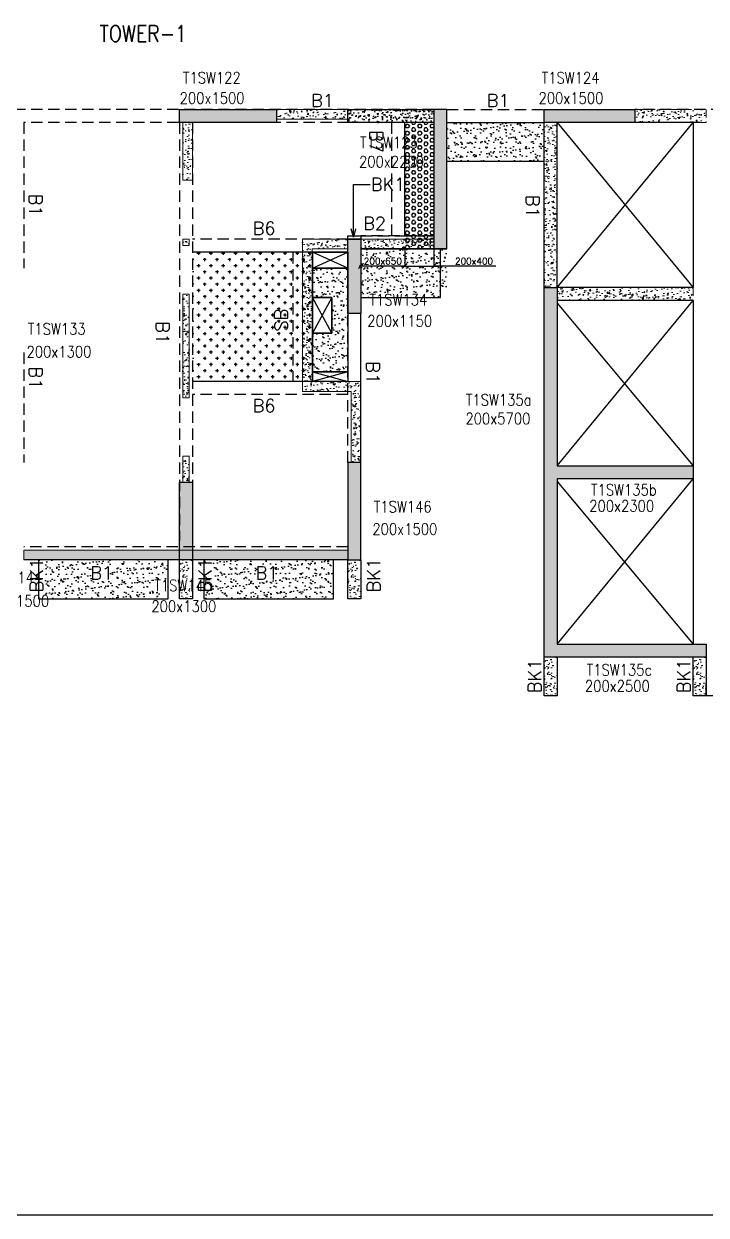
# Model space of a CAD drawing. Header units: millimetres. Extents: x 1078357 to 2594950, y -4969473 to -4636555.
# Drawn here: x 1870656 to 1881181, y -4673748 to -4655367 of the extents above; entities that cross this region are included whole.
import ezdxf

# ---------------------------------------------------------------- set-up
doc = ezdxf.new("R2010")
doc.units = ezdxf.units.MM
doc.header["$PDMODE"] = 35
for name, pattern in [('CONTINOUS', [0]), ('HIDDEN', [0.375, 0.25, -0.125]), ('New Retail block$0$CONTINOUS', [0])]:
    doc.linetypes.add(name, pattern=pattern)
doc.layers.get('0').update_dxf_attribs({"lineweight": 0})
doc.layers.get('Defpoints').update_dxf_attribs({"lineweight": 0})
for name, color, linetype, lineweight in [('A-_ANOTDIMA_D-', 6, 'Continuous', 13), ('Boundary', 40, 'Continuous', 30), ('COL. NO.', 30, 'Continuous', 25), ('COL. SIZE', 7, 'Continuous', 25), ('DIM', 9, 'Continuous', 25), ('HATCH', 8, 'Continuous', 30), ('RCC UPSTAND', 43, 'Continuous', 30), ('S-NON STR RCC WALL', 8, 'Continuous', 0)]:
    doc.layers.add(name, color=color, linetype=linetype, lineweight=lineweight)
for name, color, linetype in [('B-200x325', 201, 'HIDDEN'), ('B-200x375', 41, 'HIDDEN'), ('B-200x400', 44, 'HIDDEN'), ('B-200x650', 241, 'HIDDEN'), ('B-300xSLAB THK.', 151, 'Continuous'), ('BK1-200x650', 241, 'HIDDEN'), ('DC BEAM NO.', 7, 'Continuous'), ('DROP SLAB', 8, 'Continuous'), ('NON STR. RCC WALL', 6, 'Continuous'), ('S-COLUMN_SHEAR WALL', 1, 'Continuous'), ('S-CUT OUT', 3, 'Continuous'), ('S-PROJECTION', 54, 'New Retail block$0$CONTINOUS'), ('SLAB FOLD', 8, 'Continuous'), ('TEXT', 7, 'Continuous')]:
    doc.layers.add(name, color=color, linetype=linetype)
doc.styles.add('Roman', font='romans')
doc.styles.add('ROMANS', font='romans.shx', dxfattribs={"width": 0.85})
doc.dimstyles.new('HARESH', dxfattribs={"dimtxt": 150, "dimasz": 75, "dimexe": 0, "dimexo": 0, "dimgap": 25, "dimtad": 1, "dimdec": 0, "dimdsep": 46, "dimtxsty": 'Roman', "dimblk": 'OBLIQUE', "dimcen": 225, "dimdle": 25, "dimclrd": 2, "dimclre": 2, "dimclrt": 7, "dimadec": 8, "dimazin": 1, "dimtfac": 1, "dimtdec": 0, "dimtmove": 0, "dimatfit": 0, "dimfxl": 1, "dimlwd": -1, "dimlwe": -1, "dimarcsym": 0})
pattern_1 = [(50, (-4526714.12, 23254837.94), (182.184669, -15.9390855), [19.05, -209.55]), (355, (-4526714.12, 23254837.94), (-35.2434214, 191.0568452), [15.24, -167.6405842]), (100.4514447, (-4526698.94, 23254836.6), (146.9412471, 175.1177519), [16.1900088, -178.0902446]), (46.1842, (-4526714.12, 23254888.74), (271.0790409, -42.042328), [28.575, -314.325]), (96.6355576, (-4526691.53, 23254885.23), (237.404134, 247.4261246), [24.2850231, -267.1356082]), (351.1841512, (-4526714.12, 23254888.74), (237.404134, 247.4261246), [22.859967, -251.459732]), (21, (-4526688.72, 23254876.04), (151.6143913, -102.2651982), [19.05, -209.55]), (326, (-4526688.72, 23254876.04), (61.8020283, 184.1879661), [15.24, -167.64]), (71.451445, (-4526676.08, 23254867.51), (213.4164193, 81.9227689), [16.1900088, -178.0899376]), (37.5, (-4526714.12, 23254837.935), (3.08860325, 84.55503887), [0, -165.608, 0, -170.18, 0, -168.275]), (7.5, (-4526714.12, 23254837.935), (66.8196625, 100.18057482), [0, -97.028, 0, -161.798, 0, -64.135]), (327.5, (-4526770.76, 23254837.935), (135.59059517, -5.728744), [0, -63.5, 0, -198.12, 0, -262.89]), (317.5, (-4526796.16, 23254837.94), (148.1291814, 25.42649103), [0, -82.55, 0, -131.572, 0, -186.69])]

# ---------------------------------------------------------------- blocks, each defined once
blk = doc.blocks.new('_Oblique')
at = {"color": 0, "linetype": 'ByBlock', "lineweight": -2}
blk.add_line((-0.5, -0.5), (0.5, 0.5), dxfattribs=at)
blk = doc.blocks.new('*D1454')
at = {"layer": 'Defpoints', "color": 0, "ltscale": 700, "transparency": 16777216}
for p in [(1876531, -4658838, 0), (1876981, -4658838, 0), (1876981, -4659104)]:
    blk.add_point(p, dxfattribs=at)
at = {"layer": 'DIM', "color": 2, "ltscale": 700, "transparency": 16777216}
for p, q in [((1876531, -4658838), (1876531, -4659104)), ((1876981, -4658838), (1876981, -4659104)), ((1876531, -4659104), (1876456, -4659104)), ((1876531, -4659104), (1876981, -4659104)), ((1876531, -4659104), (1876981, -4659104)), ((1876981, -4659104), (1877056, -4659104)), ((1877938, -4659104), (1876981, -4659104))]:
    blk.add_line(p, q, dxfattribs=at)
at = {"layer": 'DIM', "color": 2, "ltscale": 700, "transparency": 16777216, "xscale": 75, "yscale": 75, "zscale": 75}
blk.add_blockref('_Oblique', (1876531, -4659104), dxfattribs=at)
at = {"layer": 'DIM', "color": 2, "ltscale": 700, "transparency": 16777216, "xscale": 75, "yscale": 75, "zscale": 75, "rotation": 180}
blk.add_blockref('_Oblique', (1876981, -4659104), dxfattribs=at)
at = {"layer": 'DIM', "color": 7, "ltscale": 700, "transparency": 16777216, "insert": (1877601, -4659029), "char_height": 150, "attachment_point": 5, "style": 'Roman'}
blk.add_mtext('{\\H0.666667x;200x400}', dxfattribs=at)
blk = doc.blocks.new('*D1455')
at = {"layer": 'Defpoints', "color": 0, "ltscale": 700, "transparency": 16777216}
for p in [(1875856, -4658838, 0), (1876531, -4658838), (1875856, -4659104)]:
    blk.add_point(p, dxfattribs=at)
at = {"layer": 'DIM', "color": 2, "ltscale": 700, "transparency": 16777216}
for p, q in [((1875856, -4658838), (1875856, -4659104)), ((1876531, -4658838), (1876531, -4659104)), ((1876556, -4659104), (1875831, -4659104))]:
    blk.add_line(p, q, dxfattribs=at)
at = {"layer": 'DIM', "color": 2, "ltscale": 700, "transparency": 16777216, "xscale": 75, "yscale": 75, "zscale": 75, "rotation": 180}
blk.add_blockref('_Oblique', (1875856, -4659104), dxfattribs=at)
at = {"layer": 'DIM', "color": 2, "ltscale": 700, "transparency": 16777216, "xscale": 75, "yscale": 75, "zscale": 75}
blk.add_blockref('_Oblique', (1876531, -4659104), dxfattribs=at)
at = {"layer": 'DIM', "color": 7, "ltscale": 700, "transparency": 16777216, "insert": (1876194, -4659029), "char_height": 150, "attachment_point": 5, "style": 'Roman'}
blk.add_mtext('{\\H0.666667x;200x650}', dxfattribs=at)
blk = doc.blocks.new('G$CD63B60BD')
at = {"layer": 'COL. NO.', "linetype": 'Continuous', "style": 'ROMANS', "width": 0.85}
for s, p in [('T1SW122', (60403, 7351, -320)), ('T1SW124', (65938, 7351, -320)), ('T1SW123', (63135, 6352, -320)), ('T1SW134', (63281, 3927, -320)), ('T1SW133', (58011, 3475, -320)), ('T1SW135a', (64768, 2381, -641)), ('T1SW135b', (66699, 993, -320)), ('T1SW146', (63348, 733, -320)), ('T1SW144', (57341, -360, -320)), ('T1SW145', (59962, -482, -320)), ('T1SW135c', (66632, -1785, -320))]:
    blk.add_text(s, height=175, dxfattribs=at).set_placement(p)
at = {"layer": 'COL. SIZE', "linetype": 'Continuous', "style": 'ROMANS', "width": 0.85}
for s, p in [('200x1500', (60354, 7037, -320)), ('200x1500', (65889, 7037, -320)), ('200x2200', (63121, 6056, -320)), ('200x1150', (63248, 3599, -320)), ('200x1300', (57992, 3123, -320)), ('200x5700', (64762, 2093, -641)), ('200x2300', (66672, 745, -320)), ('200x1500', (63327, 388, -320)), ('200x1500', (57340, -720, -320)), ('200x1300', (59918, -804, -320)), ('200x2500', (66605, -2033, -320))]:
    blk.add_text(s, height=175, dxfattribs=at).set_placement(p)

msp = doc.modelspace()

# ---------------------------------------------------------------- hatches: boundary and pattern name
at = {"layer": 'DROP SLAB'}
h = msp.add_hatch(dxfattribs=at)
h.set_pattern_fill('CROSS', color=8, scale=15, angle=0.03079)
h.set_pattern_definition([(180.03079016, (-3646185.03, 18758007), (-95.19879988, -95.3011726), [47.625, -142.875]), (270.03079016, (-3646208.86, 18758030.8), (95.3011726, -95.19879988), [47.625, -142.875])])
h.paths.add_polyline_path([(1875106.5, -4658887.9), (1873256.1, -4658887.7), (1873256.1, -4660887.5), (1875106.5, -4660887.7)])
at = {"layer": 'HATCH'}
h = msp.add_hatch(dxfattribs=at)
h.set_pattern_fill('AR-SAND', color=8, scale=3, angle=179.97015)
h.set_pattern_definition([(37.4701541, (-2165001.9, 14025801.58), (-4.72361136, 146.8264517), [0, -115.824, 0, -129.54, 0, -123.825]), (7.4701541, (-2165001.9, 14025801.58), (134.9689868, 214.9772528), [0, -62.484, 0, -104.394, 0, -40.005]), (327.4701541, (-2165095.62, 14025801.63), (237.2979035, 0.3075449), [0, -38.1, 0, -137.16, 0, -179.07]), (317.4701541, (-2165095.62, 14025801.63), (229.1017424, 66.759465), [0, -19.05, 0, -89.916, 0, -102.87])])
h.paths.add_polyline_path([(1878681.3, -4656887.7), (1877181.4, -4656887.7), (1877181.4, -4657487.9), (1878681.3, -4657487.9)])
h = msp.add_hatch(dxfattribs=at)
h.set_pattern_fill('AR-SAND', color=8, scale=3, angle=179.97015)
h.set_pattern_definition([(37.4701541, (-2177351.91, 14023851.66), (-4.72361136, 146.8264517), [0, -115.824, 0, -129.54, 0, -123.825]), (7.4701541, (-2177351.9, 14023851.66), (134.9689868, 214.9772528), [0, -62.484, 0, -104.394, 0, -40.005]), (327.4701541, (-2177445.63, 14023851.71), (237.2979035, 0.3075449), [0, -38.1, 0, -137.16, 0, -179.07]), (317.4701541, (-2177445.63, 14023851.71), (229.1017424, 66.759465), [0, -19.05, 0, -89.916, 0, -102.87])])
h.paths.add_polyline_path([(1877181.3, -4658837.7), (1875856.4, -4658837.7), (1875856.4, -4659437.8), (1877181.3, -4659437.8)])
h = msp.add_hatch(dxfattribs=at)
h.set_pattern_fill('AR-SAND', color=8, scale=3, angle=179.97015)
h.set_pattern_definition([(37.4701541, (-2177351.82, 14023851.64), (-4.72361136, 146.8264517), [0, -115.824, 0, -129.54, 0, -123.825]), (7.4701541, (-2177351.82, 14023851.64), (134.9689868, 214.9772528), [0, -62.484, 0, -104.394, 0, -40.005]), (327.4701541, (-2177445.54, 14023851.69), (237.2979035, 0.3075449), [0, -38.1, 0, -137.16, 0, -179.07]), (317.4701541, (-2177445.54, 14023851.69), (229.1017424, 66.759465), [0, -19.05, 0, -89.916, 0, -102.87])])
h.paths.add_polyline_path([(1877081.1, -4658837.8), (1875856.4, -4658837.8), (1875856.4, -4659587.7), (1877081.1, -4659587.7)])
h = msp.add_hatch(dxfattribs=at)
h.set_pattern_fill('AR-SAND', color=8, scale=3, angle=359.97015)
h.set_pattern_definition([(37.47015413, (-3146726.68, 18707870.79), (-4.72361136, 146.8264517), [0, -115.824, 0, -129.54, 0, -123.825]), (7.4701541, (-3146726.68, 18707870.79), (134.9689868, 214.9772528), [0, -62.484, 0, -104.394, 0, -40.005]), (327.4701541, (-3146820.4, 18707870.84), (237.2979035, 0.3075449), [0, -38.1, 0, -137.16, 0, -179.07]), (317.4701541, (-3146820.4, 18707870.84), (229.1017424, 66.759465), [0, -19.05, 0, -89.916, 0, -102.87])])
h.paths.add_polyline_path([(1875656.5, -4660737.8), (1875106.5, -4660737.8), (1875106.5, -4660137.8), (1875406.5, -4660137.8), (1875406.5, -4659587.8), (1875106.5, -4659587.9), (1875106.5, -4659137.8), (1875656.5, -4659137.8)])
h = msp.add_hatch(dxfattribs=at)
h.set_pattern_fill('AR-SAND', color=8, scale=3, angle=179.97015)
h.set_pattern_definition([(37.47015413, (-3260201.62, 18707870.85), (-4.72361136, 146.8264517), [0, -115.824, 0, -129.54, 0, -123.825]), (7.4701541, (-3260201.62, 18707870.85), (134.9689868, 214.9772528), [0, -62.484, 0, -104.394, 0, -40.005]), (327.4701541, (-3260295.35, 18707870.9), (237.2979035, 0.3075449), [0, -38.1, 0, -137.16, 0, -179.07]), (317.4701541, (-3260295.35, 18707870.9), (229.1017424, 66.759465), [0, -19.05, 0, -89.916, 0, -102.87])])
h.paths.add_polyline_path([(1872881.4, -4663637.8), (1870881.4, -4663637.8), (1870881.4, -4664237.8), (1872881.4, -4664237.8)])
h = msp.add_hatch(dxfattribs=at)
h.set_pattern_fill('AR-SAND', color=8, scale=3, angle=179.97015)
h.set_pattern_definition([(37.47015413, (-3262751.62, 18707870.85), (-4.72361136, 146.8264517), [0, -115.824, 0, -129.54, 0, -123.825]), (7.4701541, (-3262751.62, 18707870.85), (134.9689868, 214.9772528), [0, -62.484, 0, -104.394, 0, -40.005]), (327.4701541, (-3262845.35, 18707870.9), (237.2979035, 0.3075449), [0, -38.1, 0, -137.16, 0, -179.07]), (317.4701541, (-3262845.35, 18707870.9), (229.1017424, 66.759465), [0, -19.05, 0, -89.916, 0, -102.87])])
h.paths.add_polyline_path([(1875431.4, -4663637.8), (1873431.4, -4663637.8), (1873431.4, -4664237.8), (1875431.4, -4664237.8)])
at = {"layer": 'RCC UPSTAND'}
h = msp.add_hatch(dxfattribs=at)
h.set_pattern_fill('AR-CONC', color=8, scale=20, angle=90)
h.set_pattern_definition([(140, (-1332718.87, -7194107.34), (12.550427, 143.4520365), [15, -165]), (85, (-1332718.87, -7194107.34), (-150.438427, -27.7502667), [12, -132]), (190.4514445, (-1332717.83, -7194095.38), (-137.887998, 115.7017693), [12.7480384, -140.2284224]), (136.1842, (-1332758.87, -7194107.34), (33.103856, 213.448266), [22.5, -247.5]), (186.6356355, (-1332756.11, -7194089.55), (-194.82372, 186.932389), [19.122068, -210.342752]), (81.184164, (-1332758.87, -7194107.34), (-194.82372, 186.932389), [18, -198]), (111, (-1332748.87, -7194087.34), (80.523778, 119.3814104), [15, -165]), (56, (-1332748.87, -7194087.34), (-145.030009, 48.6630664), [12, -132]), (161.4514447, (-1332742.16, -7194077.39), (-64.5062306, 168.0444753), [12.748038, -140.2284224]), (127.5, (-1332718.87, -7194107.337), (-66.57877077, 2.43197106), [0, -130.4, 0, -134, 0, -132.5]), (97.5, (-1332718.87, -7194107.34), (-78.8823424, 52.6139075), [0, -76.4, 0, -127.4, 0, -50.5]), (57.5, (-1332718.87, -7194151.94), (4.51097435, 106.7644872), [0, -50, 0, -156, 0, -207]), (47.5, (-1332718.87, -7194171.94), (-20.0209965, 116.6372339), [0, -65, 0, -103.6, 0, -147])])
h.paths.add_polyline_path([(1876981.1, -4656687.8), (1876981.1, -4656887.8), (1875656.1, -4656887.8), (1875656.1, -4656687.8)])
at = {"layer": 'S-COLUMN_SHEAR WALL', "lineweight": 25}
h = msp.add_hatch(color=1, dxfattribs=at)
h.dxf.hatch_style = 1
h.paths.add_polyline_path([(1873056.1, -4656687.8), (1874556.1, -4656687.8), (1874556.1, -4656887.8), (1873056.1, -4656887.8)])
h = msp.add_hatch(color=1, dxfattribs=at)
h.dxf.hatch_style = 1
h.paths.add_polyline_path([(1876981.1, -4658837.8), (1877181.1, -4658837.8), (1877181.1, -4656687.8), (1876981.1, -4656687.8)])
h = msp.add_hatch(color=1, dxfattribs=at)
h.dxf.hatch_style = 1
h.paths.add_polyline_path([(1880081.1, -4656687.8), (1880081.1, -4656887.8), (1878681.1, -4656887.8), (1878681.1, -4656687.8)])
at = {"layer": 'S-COLUMN_SHEAR WALL', "lineweight": 25, "extrusion": (-1.00316e-06, -1.91639e-11, 1)}
h = msp.add_hatch(color=1, dxfattribs=at)
h.dxf.hatch_style = 1
h.paths.add_polyline_path([(1875656.1, -4658687.8), (1875856.1, -4658687.8), (1875856.1, -4659837.8), (1875656.1, -4659837.8)])
at = {"layer": 'S-COLUMN_SHEAR WALL', "lineweight": 25}
h = msp.add_hatch(color=1, dxfattribs=at)
h.dxf.hatch_style = 1
h.paths.add_polyline_path([(1880981.2, -4662187.8), (1880981.2, -4662387.8), (1878881.1, -4662387.8), (1878881.1, -4664937.8), (1881181.1, -4664937.8), (1881181.1, -4665137.8), (1878681.1, -4665137.8), (1878681.1, -4659437.8), (1878881.1, -4659437.8), (1878881.1, -4662187.8)])
at = {"layer": 'S-COLUMN_SHEAR WALL', "lineweight": 25, "extrusion": (-1.00316e-06, -1.91639e-11, 1)}
h = msp.add_hatch(color=1, dxfattribs=at)
h.dxf.hatch_style = 1
h.paths.add_polyline_path([(1875656.1, -4663637.8), (1875856.1, -4663637.8), (1875856.1, -4662137.8), (1875656.1, -4662137.8)])
at = {"layer": 'S-COLUMN_SHEAR WALL', "lineweight": 25}
h = msp.add_hatch(color=1, dxfattribs=at)
h.dxf.hatch_style = 1
h.paths.add_polyline_path([(1873256.1, -4662437.8), (1873256.1, -4663637.8), (1873056.1, -4663637.8), (1873056.1, -4662437.8)])
at = {"layer": 'S-NON STR RCC WALL', "ltscale": 700}
h = msp.add_hatch(dxfattribs=at)
h.set_pattern_fill('AR-CONC', color=256)
h.set_pattern_definition([(50, (1834589.98, -4757708.7), (182.18467, -15.93909), [19.05, -209.55]), (355, (1834589.98, -4757708.7), (-35.24342, 191.05685), [15.24, -167.64058]), (100.45144, (1834605.16, -4757710.03), (146.94125, 175.11775), [16.19, -178.09024]), (46.1842, (1834589.98, -4757657.9), (271.07904, -42.04233), [28.575, -314.325]), (96.63556, (1834612.57, -4757661.4), (237.40413, 247.4261), [24.285, -267.1356]), (351.18415, (1834589.98, -4757657.9), (237.4041, 247.4261), [22.86, -251.4597]), (21, (1834615.38, -4757670.6), (151.6144, -102.2652), [19.05, -209.55]), (326, (1834615.38, -4757670.6), (61.80203, 184.18797), [15.24, -167.64]), (71.45144, (1834628.01, -4757679.13), (213.41642, 81.92277), [16.19, -178.08994]), (37.5, (1834589.98, -4757708.704), (3.088603, 84.55504), [0, -165.608, 0, -170.18, 0, -168.275]), (7.5, (1834589.98, -4757708.7), (66.81966, 100.180575), [0, -97.028, 0, -161.798, 0, -64.135]), (327.5, (1834533.34, -4757708.704), (135.590595, -5.728744), [0, -63.5, 0, -198.12, 0, -262.89]), (317.5, (1834507.94, -4757708.7), (148.12918, 25.42649), [0, -82.55, 0, -131.572, 0, -186.69])])
h.paths.add_polyline_path([(1874556.1, -4656687.8), (1875656.1, -4656687.8), (1875656.1, -4656837.8), (1874556.1, -4656837.8)])
at = {"layer": 'S-NON STR RCC WALL', "linetype": 'HIDDEN', "ltscale": 500}
h = msp.add_hatch(dxfattribs=at)
h.set_pattern_fill('AR-CONC', color=256, angle=180)
h.set_pattern_definition([(50, (749208.5, 24479.66), (182.184669, -15.9390855), [19.05, -209.55]), (355, (749208.5, 24479.66), (-35.2434214, 191.056845), [15.24, -167.640584]), (100.4514447, (749223.68, 24478.33), (146.941247, 175.117752), [16.190009, -178.0902446]), (46.1842, (749208.5, 24530.46), (271.079041, -42.042328), [28.575, -314.325]), (96.6355576, (749231.1, 24526.95), (237.404134, 247.426125), [24.285023, -267.135608]), (351.184151, (749208.5, 24530.46), (237.404134, 247.426125), [22.859967, -251.459732]), (21, (749233.9, 24517.76), (151.6143913, -102.265198), [19.05, -209.55]), (326, (749233.9, 24517.76), (61.802028, 184.187966), [15.24, -167.64]), (71.451445, (749246.53, 24509.23), (213.416419, 81.922769), [16.190009, -178.0899376]), (37.5, (749208.5, 24479.656), (3.08860325, 84.5550389), [0, -165.608, 0, -170.18, 0, -168.275]), (7.5, (749208.5, 24479.66), (66.8196625, 100.1805748), [0, -97.028, 0, -161.798, 0, -64.135]), (327.5, (749151.86, 24479.656), (135.5905952, -5.728744), [0, -63.5, 0, -198.12, 0, -262.89]), (317.5, (749126.46, 24479.66), (148.1291814, 25.426491), [0, -82.55, 0, -131.572, 0, -186.69])])
h.paths.add_polyline_path([(1880081.4, -4656687.8), (1881181.3, -4656687.8), (1881181.3, -4656887.8), (1880081.4, -4656887.8)])
at = {"layer": 'S-NON STR RCC WALL'}
h = msp.add_hatch(dxfattribs=at)
h.set_pattern_fill('AR-CONC', color=256, angle=180)
h.set_pattern_definition([(50, (-5578428.58, 27935567.1), (182.184669, -15.93908554), [19.05, -209.55]), (355, (-5578428.58, 27935567.1), (-35.2434214, 191.0568452), [15.24, -167.6405842]), (100.4514447, (-5578413.4, 27935565.76), (146.9412471, 175.1177519), [16.1900088, -178.0902446]), (46.1842, (-5578428.58, 27935617.9), (271.0790409, -42.042328), [28.575, -314.325]), (96.6355576, (-5578406, 27935614.4), (237.404134, 247.4261246), [24.2850231, -267.1356082]), (351.1841512, (-5578428.58, 27935617.9), (237.404134, 247.4261246), [22.859967, -251.459732]), (21, (-5578403.18, 27935605.2), (151.6143913, -102.2651982), [19.05, -209.55]), (326, (-5578403.18, 27935605.2), (61.8020283, 184.1879661), [15.24, -167.64]), (71.451445, (-5578390.54, 27935596.67), (213.4164193, 81.9227689), [16.1900088, -178.0899376]), (37.5, (-5578428.58, 27935567.09), (3.08860325, 84.55503887), [0, -165.608, 0, -170.18, 0, -168.275]), (7.5, (-5578428.58, 27935567.09), (66.8196625, 100.18057482), [0, -97.028, 0, -161.798, 0, -64.135]), (327.5, (-5578485.22, 27935567.09), (135.59059517, -5.72874399), [0, -63.5, 0, -198.12, 0, -262.89]), (317.5, (-5578510.62, 27935567.09), (148.1291814, 25.42649103), [0, -82.55, 0, -131.572, 0, -186.69])])
h.paths.add_polyline_path([(1873106.4, -4656887.8), (1873256.3, -4656887.8), (1873256.3, -4657777.7), (1873106.4, -4657777.7)])
at = {"layer": 'S-NON STR RCC WALL', "linetype": 'HIDDEN', "ltscale": 500}
h = msp.add_hatch(dxfattribs=at)
h.set_pattern_fill('AR-CONC', color=256, angle=180)
h.set_pattern_definition([(50, (-348016.22, 4708498.84), (182.184669, -15.9390855), [19.05, -209.55]), (355, (-348016.22, 4708498.84), (-35.2434214, 191.0568452), [15.24, -167.640584]), (100.4514447, (-348001.03, 4708497.51), (146.941247, 175.117752), [16.1900088, -178.0902446]), (46.1842, (-348016.22, 4708549.64), (271.079041, -42.042328), [28.575, -314.325]), (96.6355576, (-347993.63, 4708546.14), (237.404134, 247.4261246), [24.285023, -267.135608]), (351.1841512, (-348016.22, 4708549.64), (237.404134, 247.4261246), [22.859967, -251.459732]), (21, (-347990.82, 4708536.94), (151.6143913, -102.2651982), [19.05, -209.55]), (326, (-347990.82, 4708536.94), (61.8020283, 184.187966), [15.24, -167.64]), (71.451445, (-347978.18, 4708528.42), (213.4164193, 81.922769), [16.1900088, -178.0899376]), (37.5, (-348016.216, 4708498.84), (3.08860325, 84.55503887), [0, -165.608, 0, -170.18, 0, -168.275]), (7.5, (-348016.22, 4708498.84), (66.8196625, 100.1805748), [0, -97.028, 0, -161.798, 0, -64.135]), (327.5, (-348072.86, 4708498.84), (135.59059517, -5.728744), [0, -63.5, 0, -198.12, 0, -262.89]), (317.5, (-348098.26, 4708498.84), (148.1291814, 25.426491), [0, -82.55, 0, -131.572, 0, -186.69])])
h.paths.add_polyline_path([(1878681.3, -4656887.7), (1878881.3, -4656887.7), (1878881.3, -4659437.8), (1878681.3, -4659437.8)])
at = {"layer": 'S-NON STR RCC WALL'}
h = msp.add_hatch(dxfattribs=at)
h.set_pattern_fill('AR-CONC', color=256, angle=180)
h.set_pattern_definition([(50, (2970381.1, -9434825.9), (182.184669, -15.9390855), [19.05, -209.55]), (355, (2970381.1, -9434825.9), (-35.2434214, 191.056845), [15.24, -167.640584]), (100.4514447, (2970396.29, -9434827.23), (146.941247, 175.117752), [16.190009, -178.0902446]), (46.1842, (2970381.1, -9434775.1), (271.079041, -42.042328), [28.575, -314.325]), (96.6355576, (2970403.7, -9434778.6), (237.404134, 247.426125), [24.285023, -267.135608]), (351.184151, (2970381.1, -9434775.1), (237.404134, 247.426125), [22.859967, -251.459732]), (21, (2970406.5, -9434787.8), (151.6143913, -102.265198), [19.05, -209.55]), (326, (2970406.5, -9434787.8), (61.802028, 184.187966), [15.24, -167.64]), (71.451445, (2970419.14, -9434796.32), (213.416419, 81.922769), [16.190009, -178.0899376]), (37.5, (2970381.1, -9434825.9), (3.08860325, 84.5550389), [0, -165.608, 0, -170.18, 0, -168.275]), (7.5, (2970381.1, -9434825.9), (66.8196625, 100.1805748), [0, -97.028, 0, -161.798, 0, -64.135]), (327.5, (2970324.46, -9434825.9), (135.5905952, -5.728744), [0, -63.5, 0, -198.12, 0, -262.89]), (317.5, (2970299.06, -9434825.9), (148.1291814, 25.426491), [0, -82.55, 0, -131.572, 0, -186.69])])
h.paths.add_polyline_path([(1873106.3, -4658687.6), (1873206.3, -4658687.6), (1873206.3, -4658787.6), (1873106.3, -4658787.6)])
h = msp.add_hatch(dxfattribs=at)
h.set_pattern_fill('AR-CONC', color=256)
h.set_pattern_definition(pattern_1)
h.paths.add_polyline_path([(1874956.3, -4661037.8), (1874956.3, -4658687.8), (1875656.3, -4658687.8), (1875656.3, -4658837.8), (1875106.3, -4658837.8), (1875106.3, -4660887.8), (1875856.3, -4660887.8), (1875856.3, -4662137.7), (1875706.3, -4662137.7), (1875706.3, -4661037.8)])
h = msp.add_hatch(dxfattribs=at)
h.set_pattern_fill('AR-CONC', color=256)
h.set_pattern_definition(pattern_1)
h.paths.add_polyline_path([(1876981.3, -4658837.8), (1875856.3, -4658837.8), (1875856.3, -4658687.8), (1876981.3, -4658687.8)])
at = {"layer": 'S-NON STR RCC WALL', "linetype": 'HIDDEN', "ltscale": 500}
h = msp.add_hatch(dxfattribs=at)
h.set_pattern_fill('AR-CONC', color=256, angle=180)
h.set_pattern_definition([(50, (2940157.95, -9343558.72), (182.184669, -15.9390855), [19.05, -209.55]), (355, (2940157.95, -9343558.72), (-35.2434214, 191.056845), [15.24, -167.640584]), (100.4514447, (2940173.13, -9343560.05), (146.941247, 175.117752), [16.190009, -178.0902446]), (46.1842, (2940157.95, -9343507.92), (271.079041, -42.042328), [28.575, -314.325]), (96.6355576, (2940180.54, -9343511.42), (237.404134, 247.426125), [24.285023, -267.135608]), (351.184151, (2940157.95, -9343507.92), (237.404134, 247.426125), [22.859967, -251.459732]), (21, (2940183.35, -9343520.62), (151.6143913, -102.265198), [19.05, -209.55]), (326, (2940183.35, -9343520.62), (61.802028, 184.187966), [15.24, -167.64]), (71.451445, (2940195.98, -9343529.14), (213.416419, 81.922769), [16.190009, -178.0899376]), (37.5, (2940157.95, -9343558.72), (3.08860325, 84.5550389), [0, -165.608, 0, -170.18, 0, -168.275]), (7.5, (2940157.95, -9343558.72), (66.8196625, 100.1805748), [0, -97.028, 0, -161.798, 0, -64.135]), (327.5, (2940101.306, -9343558.72), (135.5905952, -5.728744), [0, -63.5, 0, -198.12, 0, -262.89]), (317.5, (2940075.9, -9343558.72), (148.1291814, 25.426491), [0, -82.55, 0, -131.572, 0, -186.69])])
h.paths.add_polyline_path([(1878881.4, -4659437.8), (1880981.3, -4659437.8), (1880981.3, -4659637.8), (1878881.4, -4659637.8)])
at = {"layer": 'S-NON STR RCC WALL'}
h = msp.add_hatch(dxfattribs=at)
h.set_pattern_fill('AR-CONC', color=256, angle=180)
h.set_pattern_definition([(50, (2970394.32, -9433461.23), (182.184669, -15.9390855), [19.05, -209.55]), (355, (2970394.32, -9433461.23), (-35.2434214, 191.056845), [15.24, -167.640584]), (100.4514447, (2970409.5, -9433462.56), (146.941247, 175.117752), [16.190009, -178.0902446]), (46.1842, (2970394.32, -9433410.43), (271.079041, -42.042328), [28.575, -314.325]), (96.6355576, (2970416.9, -9433413.94), (237.404134, 247.426125), [24.285023, -267.135608]), (351.184151, (2970394.32, -9433410.43), (237.404134, 247.426125), [22.859967, -251.459732]), (21, (2970419.72, -9433423.13), (151.6143913, -102.265198), [19.05, -209.55]), (326, (2970419.72, -9433423.13), (61.802028, 184.187966), [15.24, -167.64]), (71.451445, (2970432.35, -9433431.65), (213.416419, 81.922769), [16.190009, -178.0899376]), (37.5, (2970394.32, -9433461.23), (3.08860325, 84.5550389), [0, -165.608, 0, -170.18, 0, -168.275]), (7.5, (2970394.32, -9433461.23), (66.8196625, 100.1805748), [0, -97.028, 0, -161.798, 0, -64.135]), (327.5, (2970337.675, -9433461.23), (135.5905952, -5.728744), [0, -63.5, 0, -198.12, 0, -262.89]), (317.5, (2970312.28, -9433461.23), (148.1291814, 25.426491), [0, -82.55, 0, -131.572, 0, -186.69])])
h.paths.add_polyline_path([(1873106.3, -4661137.6), (1873206.3, -4661137.6), (1873206.3, -4659537.6), (1873106.3, -4659537.6)])
h = msp.add_hatch(dxfattribs=at)
h.set_pattern_fill('AR-CONC', color=256, angle=180)
h.set_pattern_definition([(50, (1873169.6, -4749442.05), (182.18467, -15.93909), [19.05, -209.55]), (355, (1873169.6, -4749442.05), (-35.24342, 191.05685), [15.24, -167.6406]), (100.45144, (1873184.78, -4749443.37), (146.94125, 175.11775), [16.19, -178.09024]), (46.1842, (1873169.6, -4749391.25), (271.07904, -42.0423), [28.575, -314.325]), (96.63556, (1873192.2, -4749394.75), (237.4041, 247.4261), [24.285, -267.1356]), (351.18415, (1873169.6, -4749391.25), (237.4041, 247.4261), [22.86, -251.4597]), (21, (1873195, -4749403.95), (151.6144, -102.2652), [19.05, -209.55]), (326, (1873195, -4749403.95), (61.80203, 184.18797), [15.24, -167.64]), (71.45144, (1873207.64, -4749412.47), (213.41642, 81.92277), [16.19, -178.08994]), (37.5, (1873169.6, -4749442.045), (3.088603, 84.55504), [0, -165.608, 0, -170.18, 0, -168.275]), (7.5, (1873169.6, -4749442.045), (66.81966, 100.180575), [0, -97.028, 0, -161.798, 0, -64.135]), (327.5, (1873112.96, -4749442.045), (135.590595, -5.728744), [0, -63.5, 0, -198.12, 0, -262.89]), (317.5, (1873087.56, -4749442.05), (148.12918, 25.42649), [0, -82.55, 0, -131.572, 0, -186.69])])
h.paths.add_polyline_path([(1873106.4, -4662438), (1873206.4, -4662438), (1873206.3, -4662037.6), (1873106.3, -4662037.6)])
h = msp.add_hatch(dxfattribs=at)
h.set_pattern_fill('AR-CONC', color=256)
h.set_pattern_definition([(50, (-5623938.83, 27938857.12), (182.184669, -15.93908554), [19.05, -209.55]), (355, (-5623938.83, 27938857.12), (-35.2434214, 191.0568452), [15.24, -167.6405842]), (100.4514447, (-5623923.65, 27938855.8), (146.9412471, 175.1177519), [16.1900088, -178.0902446]), (46.1842, (-5623938.83, 27938907.92), (271.0790409, -42.042328), [28.575, -314.325]), (96.6355576, (-5623916.24, 27938904.42), (237.404134, 247.4261246), [24.2850231, -267.1356082]), (351.1841512, (-5623938.83, 27938907.92), (237.404134, 247.4261246), [22.859967, -251.459732]), (21, (-5623913.43, 27938895.22), (151.6143913, -102.2651982), [19.05, -209.55]), (326, (-5623913.43, 27938895.22), (61.8020283, 184.1879661), [15.24, -167.64]), (71.451445, (-5623900.8, 27938886.7), (213.4164193, 81.9227689), [16.1900088, -178.0899376]), (37.5, (-5623938.834, 27938857.12), (3.08860325, 84.55503887), [0, -165.608, 0, -170.18, 0, -168.275]), (7.5, (-5623938.83, 27938857.12), (66.8196625, 100.18057482), [0, -97.028, 0, -161.798, 0, -64.135]), (327.5, (-5623995.476, 27938857.12), (135.59059517, -5.72874399), [0, -63.5, 0, -198.12, 0, -262.89]), (317.5, (-5624020.88, 27938857.12), (148.1291814, 25.42649103), [0, -82.55, 0, -131.572, 0, -186.69])])
h.paths.add_polyline_path([(1875653.4, -4663637.8), (1870656.3, -4663637.8), (1870656.3, -4663487.8), (1875653.4, -4663487.8)])
h = msp.add_hatch(dxfattribs=at)
h.set_pattern_fill('AR-CONC', color=256, angle=180)
h.set_pattern_definition([(50, (-7757116.1, 37575469.48), (182.184669, -15.93908554), [19.05, -209.55]), (355, (-7757116.1, 37575469.48), (-35.2434214, 191.0568452), [15.24, -167.6405842]), (100.4514447, (-7757100.92, 37575468.15), (146.9412471, 175.1177519), [16.1900088, -178.0902446]), (46.1842, (-7757116.1, 37575520.28), (271.0790409, -42.0423279), [28.575, -314.325]), (96.6355576, (-7757093.5, 37575516.78), (237.404134, 247.4261246), [24.2850231, -267.1356082]), (351.1841512, (-7757116.1, 37575520.28), (237.404134, 247.4261246), [22.859967, -251.459732]), (21, (-7757090.7, 37575507.58), (151.61439127, -102.2651982), [19.05, -209.55]), (326, (-7757090.7, 37575507.58), (61.80202835, 184.1879661), [15.24, -167.64]), (71.451445, (-7757078.07, 37575499.06), (213.4164193, 81.9227689), [16.1900088, -178.0899376]), (37.5, (-7757116.1, 37575469.48), (3.08860325, 84.55503887), [0, -165.608, 0, -170.18, 0, -168.275]), (7.5, (-7757116.1, 37575469.48), (66.81966251, 100.18057482), [0, -97.028, 0, -161.798, 0, -64.135]), (327.5, (-7757172.74, 37575469.48), (135.59059517, -5.72874399), [0, -63.5, 0, -198.12, 0, -262.89]), (317.5, (-7757198.14, 37575469.48), (148.1291814, 25.42649103), [0, -82.55, 0, -131.572, 0, -186.69])])
h.paths.add_polyline_path([(1873256.1, -4663637.8), (1873056.2, -4663637.8), (1873056.2, -4664237.8), (1873256.1, -4664237.8), (1873256.2, -4664237.8), (1873256.2, -4663637.9)], is_closed=False)
h = msp.add_hatch(dxfattribs=at)
h.set_pattern_fill('AR-CONC', color=256, angle=180)
h.set_pattern_definition([(50, (-7754516.08, 37575469.48), (182.184669, -15.93908554), [19.05, -209.55]), (355, (-7754516.08, 37575469.48), (-35.2434214, 191.0568452), [15.24, -167.6405842]), (100.4514447, (-7754500.9, 37575468.15), (146.9412471, 175.1177519), [16.1900088, -178.0902446]), (46.1842, (-7754516.08, 37575520.28), (271.0790409, -42.0423279), [28.575, -314.325]), (96.6355576, (-7754493.5, 37575516.78), (237.404134, 247.4261246), [24.2850231, -267.1356082]), (351.1841512, (-7754516.08, 37575520.28), (237.404134, 247.4261246), [22.859967, -251.459732]), (21, (-7754490.68, 37575507.58), (151.61439127, -102.2651982), [19.05, -209.55]), (326, (-7754490.68, 37575507.58), (61.80202835, 184.1879661), [15.24, -167.64]), (71.451445, (-7754478.04, 37575499.06), (213.4164193, 81.9227689), [16.1900088, -178.0899376]), (37.5, (-7754516.08, 37575469.48), (3.08860325, 84.55503887), [0, -165.608, 0, -170.18, 0, -168.275]), (7.5, (-7754516.08, 37575469.48), (66.81966251, 100.18057482), [0, -97.028, 0, -161.798, 0, -64.135]), (327.5, (-7754572.72, 37575469.48), (135.59059517, -5.72874399), [0, -63.5, 0, -198.12, 0, -262.89]), (317.5, (-7754598.12, 37575469.48), (148.1291814, 25.42649103), [0, -82.55, 0, -131.572, 0, -186.69])])
h.paths.add_polyline_path([(1875856.2, -4663637.8), (1875656.2, -4663637.8), (1875656.2, -4664237.8), (1875856.2, -4664237.8), (1875856.2, -4664237.8), (1875856.2, -4663637.9)], is_closed=False)
h = msp.add_hatch(dxfattribs=at)
h.set_pattern_fill('AR-CONC', color=256, angle=180)
h.set_pattern_definition([(50, (-7751491.17, 37573969.5), (182.184669, -15.93908554), [19.05, -209.55]), (355, (-7751491.17, 37573969.5), (-35.2434214, 191.0568452), [15.24, -167.6405842]), (100.4514447, (-7751475.99, 37573968.17), (146.9412471, 175.1177519), [16.1900088, -178.0902446]), (46.1842, (-7751491.17, 37574020.3), (271.0790409, -42.0423279), [28.575, -314.325]), (96.6355576, (-7751468.58, 37574016.8), (237.404134, 247.4261246), [24.2850231, -267.1356082]), (351.1841512, (-7751491.17, 37574020.3), (237.404134, 247.4261246), [22.859967, -251.459732]), (21, (-7751465.77, 37574007.6), (151.61439127, -102.2651982), [19.05, -209.55]), (326, (-7751465.77, 37574007.6), (61.80202835, 184.1879661), [15.24, -167.64]), (71.451445, (-7751453.14, 37573999.08), (213.4164193, 81.9227689), [16.1900088, -178.0899376]), (37.5, (-7751491.17, 37573969.5), (3.08860325, 84.55503887), [0, -165.608, 0, -170.18, 0, -168.275]), (7.5, (-7751491.17, 37573969.5), (66.81966251, 100.18057482), [0, -97.028, 0, -161.798, 0, -64.135]), (327.5, (-7751547.81, 37573969.5), (135.59059517, -5.72874399), [0, -63.5, 0, -198.12, 0, -262.89]), (317.5, (-7751573.21, 37573969.5), (148.1291814, 25.42649103), [0, -82.55, 0, -131.572, 0, -186.69])])
h.paths.add_polyline_path([(1878881.1, -4665137.8), (1878681.1, -4665137.8), (1878681.1, -4665737.8), (1878881.1, -4665737.8), (1878881.1, -4665737.8), (1878881.1, -4665137.9)], is_closed=False)
h = msp.add_hatch(dxfattribs=at)
h.set_pattern_fill('AR-CONC', color=256, angle=180)
h.set_pattern_definition([(50, (-7749191.17, 37573969.5), (182.184669, -15.93908554), [19.05, -209.55]), (355, (-7749191.17, 37573969.5), (-35.2434214, 191.0568452), [15.24, -167.6405842]), (100.4514447, (-7749175.99, 37573968.17), (146.9412471, 175.1177519), [16.1900088, -178.0902446]), (46.1842, (-7749191.17, 37574020.3), (271.0790409, -42.0423279), [28.575, -314.325]), (96.6355576, (-7749168.58, 37574016.8), (237.404134, 247.4261246), [24.2850231, -267.1356082]), (351.1841512, (-7749191.17, 37574020.3), (237.404134, 247.4261246), [22.859967, -251.459732]), (21, (-7749165.77, 37574007.6), (151.61439127, -102.2651982), [19.05, -209.55]), (326, (-7749165.77, 37574007.6), (61.80202835, 184.1879661), [15.24, -167.64]), (71.451445, (-7749153.14, 37573999.08), (213.4164193, 81.9227689), [16.1900088, -178.0899376]), (37.5, (-7749191.17, 37573969.5), (3.08860325, 84.55503887), [0, -165.608, 0, -170.18, 0, -168.275]), (7.5, (-7749191.17, 37573969.5), (66.81966251, 100.18057482), [0, -97.028, 0, -161.798, 0, -64.135]), (327.5, (-7749247.81, 37573969.5), (135.59059517, -5.72874399), [0, -63.5, 0, -198.12, 0, -262.89]), (317.5, (-7749273.21, 37573969.5), (148.1291814, 25.42649103), [0, -82.55, 0, -131.572, 0, -186.69])])
h.paths.add_polyline_path([(1881181.1, -4665137.8), (1880981.1, -4665137.8), (1880981.1, -4665737.8), (1881181.1, -4665737.8), (1881181.1, -4665737.8), (1881181.1, -4665137.9)], is_closed=False)
at = {"layer": 'SLAB FOLD', "ltscale": 1000}
h = msp.add_hatch(dxfattribs=at)
h.set_pattern_fill('HEX', color=8, scale=10, angle=180)
h.set_pattern_definition([(180, (718156.575, 218286.41), (-7e-15, -54.99261315), [31.75, -63.5]), (300, (718156.575, 218286.41), (47.625, 27.4963066), [31.75, -63.5]), (240, (718124.825, 218286.41), (47.625, -27.4963066), [31.75, -63.5])])
h.paths.add_polyline_path([(1876981.3, -4658837.8), (1876531.3, -4658837.8), (1876531.3, -4656887.9), (1876981.3, -4656887.9)])

# ---------------------------------------------------------------- linework, layer by layer
at = {"layer": 'B-200x325', "ltscale": 700}
for p, q in [((1875655.7, -4658687.8, 0), (1873255.9, -4658687.7, 0)), ((1875655.8, -4661087.6, 0), (1873255.8, -4661087.5, 0))]:
    msp.add_line(p, q, dxfattribs=at)
at = {"layer": 'B-200x325', "linetype": 'Continuous', "ltscale": 700}
for p, q in [((1875655.7, -4658887.8, 0), (1873255.8, -4658887.7, 0)), ((1875655.8, -4660887.6, 0), (1873255.8, -4660887.5, 0))]:
    msp.add_line(p, q, dxfattribs=at)
at = {"layer": 'B-200x375', "ltscale": 700}
msp.add_line((1876330.7, -4658637.8, 0), (1876330.7, -4656887.8, 0), dxfattribs=at)
at = {"layer": 'B-200x375', "linetype": 'Continuous', "ltscale": 700}
msp.add_line((1876530.7, -4658637.8, 0), (1876530.7, -4656898.4, 0), dxfattribs=at)
at = {"layer": 'B-200x400', "linetype": 'HIDDEN', "ltscale": 500}
msp.add_line((1876531.3, -4658637.8, 0), (1876981.3, -4658637.8, 0), dxfattribs=at)
at = {"layer": 'B-200x400', "linetype": 'ByBlock', "ltscale": 500}
msp.add_line((1876531.3, -4658837.8, 0), (1876981.3, -4658837.8, 0), dxfattribs=at)
at = {"layer": 'B-200x650', "linetype": 'HIDDEN', "ltscale": 700}
for p, q in [((1876981.1, -4656687.8, 0), (1864781.1, -4656687.8, 0)), ((1877181.3, -4656687.7, 0), (1878681.3, -4656687.7, 0)), ((1884581.4, -4656687.7, 0), (1880081.4, -4656687.7, 0)), ((1876981.1, -4656887.8, 0), (1870656.3, -4656887.8, 0)), ((1870656.3, -4656887.8, 0), (1870656.3, -4659137.7, 0)), ((1873056.3, -4656887.8, 0), (1873056.3, -4663337.7, 0)), ((1873256.3, -4656887.8, 0), (1873256.3, -4663337.7, 0)), ((1876981.3, -4658637.7, 0), (1875856.3, -4658637.7, 0)), ((1875856.5, -4658637.8, 0), (1876531.3, -4658637.8, 0)), ((1875656.4, -4662137.7, 0), (1875656.4, -4659837.7, 0)), ((1870656.4, -4660437.7, 0), (1870656.4, -4662137.7, 0)), ((1875656.3, -4663437.7, 0), (1870656.3, -4663437.7, 0))]:
    msp.add_line(p, q, dxfattribs=at)
at = {"layer": 'B-200x650', "linetype": 'CONTINOUS', "ltscale": 700}
for p, q in [((1877181.3, -4656887.7, 0), (1878681.3, -4656887.7, 0)), ((1878681.4, -4659437.8, 0), (1878681.4, -4656887.8, 0)), ((1878881.4, -4659437.8, 0), (1878881.4, -4656887.8, 0)), ((1880981.4, -4656887.8, 0), (1880081.4, -4656887.8, 0)), ((1881081.4, -4656887.8, 0), (1880281.4, -4656887.8, 0)), ((1880981.4, -4656887.8, 0), (1880981.4, -4659437.8, 0)), ((1875856.5, -4658837.8, 0), (1876531.3, -4658837.8, 0)), ((1880981.4, -4659437.8, 0), (1878881.4, -4659437.8, 0)), ((1880981.4, -4659637.8, 0), (1878881.4, -4659637.8, 0)), ((1880981.4, -4659637.8, 0), (1880981.4, -4662187.8, 0)), ((1875856.4, -4662137.7, 0), (1875856.4, -4659837.7, 0)), ((1880981.4, -4662387.8, 0), (1880981.4, -4664937.8, 0)), ((1875656.3, -4663637.7, 0), (1870656.3, -4663637.7, 0)), ((1873056.2, -4664237.8, 0), (1873056.2, -4663637.8, 0)), ((1873256.2, -4663637.8, 0), (1873256.2, -4664237.8, 0)), ((1875656.2, -4664237.8, 0), (1875656.2, -4663637.8, 0)), ((1875856.2, -4663637.8, 0), (1875856.2, -4664237.8, 0)), ((1873256.2, -4664237.8, 0), (1873056.2, -4664237.8, 0)), ((1875856.2, -4664237.8, 0), (1875656.2, -4664237.8, 0)), ((1878681.1, -4665737.8, 0), (1878681.1, -4665137.8, 0)), ((1878881.1, -4665137.8, 0), (1878881.1, -4665737.8, 0)), ((1880981.1, -4665737.8, 0), (1880981.1, -4665137.8, 0)), ((1881181.1, -4665137.8, 0), (1881181.1, -4665737.8, 0)), ((1878881.1, -4665737.8, 0), (1878681.1, -4665737.8, 0)), ((1881181.1, -4665737.8, 0), (1880981.1, -4665737.8, 0))]:
    msp.add_line(p, q, dxfattribs=at)
at = {"layer": 'B-200x650', "linetype": 'Continuous', "ltscale": 700}
msp.add_line((1877181.3, -4658837.7, 0), (1875856.3, -4658837.7, 0), dxfattribs=at)
at = {"layer": 'B-300xSLAB THK.', "linetype": 'HIDDEN', "ltscale": 700}
msp.add_line((1874806.5, -4658887.9, 0), (1874806.5, -4660887.7, 0), dxfattribs=at)
at = {"layer": 'B-300xSLAB THK.', "linetype": 'ByBlock', "ltscale": 700}
msp.add_line((1875106.5, -4658887.9, 0), (1875106.5, -4660887.7, 0), dxfattribs=at)
at = {"layer": 'BK1-200x650', "linetype": 'Continuous', "ltscale": 700, "elevation": 0}
msp.add_lwpolyline([(1875856.4, -4658687.8), (1875656.4, -4658687.8), (1875656.4, -4658637.7), (1875856.4, -4658637.7)], close=True, dxfattribs=at)
at = {"layer": 'Boundary', "ltscale": 700, "elevation": 0}
msp.add_lwpolyline([(1803327.6, -4636994.1), (1908927.8, -4636994.1), (1908927.8, -4673747.9), (1803327.6, -4673747.9)], close=True, dxfattribs=at)
at = {"layer": 'DROP SLAB', "color": 3, "linetype": 'CONTINOUS', "ltscale": 500}
for p, q in [((1875656.5, -4659137.8, 0), (1875106.5, -4658887.8, 0)), ((1875106.5, -4659137.8, 0), (1875656.3, -4658887.8, 0)), ((1875406.5, -4660137.8, 0), (1875106.5, -4659587.8, 0)), ((1875406.5, -4659587.8, 0), (1875106.5, -4660137.8, 0)), ((1875656.5, -4660737.8, 0), (1875106.5, -4660887.6, 0)), ((1875106.5, -4660737.8, 0), (1875655.6, -4660887.6, 0))]:
    msp.add_line(p, q, dxfattribs=at)
at = {"layer": 'DROP SLAB', "color": 3, "linetype": 'CONTINOUS', "ltscale": 500, "elevation": 0}
for points in [[(1875656.3, -4659137.8), (1875106.5, -4659137.8), (1875106.5, -4658887.9), (1875656.3, -4658887.9)], [(1875406.5, -4660137.8), (1875106.5, -4660137.8), (1875106.5, -4659587.9), (1875406.5, -4659587.9)], [(1875656.5, -4660887.6), (1875106.5, -4660887.6), (1875106.5, -4660737.8), (1875656.5, -4660737.8)]]:
    msp.add_lwpolyline(points, close=True, dxfattribs=at)
at = {"layer": 'NON STR. RCC WALL', "elevation": 0}
msp.add_lwpolyline([(1876981.1, -4656687.8), (1876981.1, -4656887.8), (1875656.1, -4656887.8), (1875656.1, -4656687.8)], close=True, dxfattribs=at)
at = {"layer": 'S-COLUMN_SHEAR WALL', "color": 1, "lineweight": 25, "elevation": 0}
for points in [[(1873056.1, -4656687.8), (1874556.1, -4656687.8), (1874556.1, -4656887.8), (1873056.1, -4656887.8)], [(1876981.1, -4658837.8), (1877181.1, -4658837.8), (1877181.1, -4656687.8), (1876981.1, -4656687.8)], [(1880081.1, -4656687.8), (1880081.1, -4656887.8), (1878681.1, -4656887.8), (1878681.1, -4656687.8)], [(1880981.2, -4662187.8), (1880981.2, -4662387.8), (1878881.1, -4662387.8), (1878881.1, -4664937.8), (1881181.1, -4664937.8), (1881181.1, -4665137.8), (1878681.1, -4665137.8), (1878681.1, -4659437.8), (1878881.1, -4659437.8), (1878881.1, -4662187.8)], [(1873056.1, -4662438), (1873256.1, -4662438), (1873256.1, -4663637.8), (1873056.1, -4663637.8)]]:
    msp.add_lwpolyline(points, close=True, dxfattribs=at)
at = {"layer": 'S-COLUMN_SHEAR WALL', "color": 1, "lineweight": 25, "extrusion": (-1.00316e-06, -1.91639e-11, 1), "elevation": -1.9}
for points in [[(1875656.1, -4658687.8), (1875856.1, -4658687.8), (1875856.1, -4659837.8), (1875656.1, -4659837.8)], [(1875656.1, -4663637.8), (1875856.1, -4663637.8), (1875856.1, -4662137.8), (1875656.1, -4662137.8)]]:
    msp.add_lwpolyline(points, close=True, dxfattribs=at)
at = {"layer": 'S-CUT OUT', "elevation": 0}
for points in [[(1878881.4, -4659437.8), (1880981.4, -4656887.8)], [(1878881.4, -4656887.8), (1880981.4, -4659437.8)], [(1878881.4, -4662187.8), (1880981.4, -4659637.8)], [(1878881.4, -4659677.7), (1880981.4, -4662187.8)], [(1878881.3, -4664937.8), (1880981.4, -4662387.8)], [(1878881.4, -4662427.7), (1880981.4, -4664937.8)]]:
    msp.add_lwpolyline(points, dxfattribs=at)
at = {"layer": 'S-NON STR RCC WALL', "ltscale": 700, "elevation": 0}
for points in [[(1874556.1, -4656687.8), (1875656.1, -4656687.8), (1875656.1, -4656837.8), (1874556.1, -4656837.8)], [(1873106.4, -4656887.8), (1873256.3, -4656887.8), (1873256.3, -4657777.7), (1873106.4, -4657777.7)], [(1873106.3, -4658687.6), (1873206.3, -4658687.6), (1873206.3, -4658787.6), (1873106.3, -4658787.6)], [(1873106.3, -4661137.6), (1873206.3, -4661137.6), (1873206.3, -4659537.6), (1873106.3, -4659537.6)]]:
    msp.add_lwpolyline(points, close=True, dxfattribs=at)
at = {"layer": 'S-NON STR RCC WALL', "linetype": 'HIDDEN', "ltscale": 500, "elevation": 0}
for points in [[(1880081.4, -4656687.8), (1881181.3, -4656687.8), (1881181.3, -4656887.8), (1880081.4, -4656887.8)], [(1878681.3, -4656887.7), (1878881.3, -4656887.7), (1878881.3, -4659437.8), (1878681.3, -4659437.8)], [(1878881.4, -4659437.8), (1880981.3, -4659437.8), (1880981.3, -4659637.8), (1878881.4, -4659637.8)]]:
    msp.add_lwpolyline(points, close=True, dxfattribs=at)
at = {"layer": 'S-NON STR RCC WALL', "elevation": 0}
for points in [[(1874956.3, -4661037.8), (1874956.3, -4658687.8), (1875656.3, -4658687.8), (1875656.3, -4658837.8), (1875106.3, -4658837.8), (1875106.3, -4660887.8), (1875856.3, -4660887.8), (1875856.3, -4662137.7), (1875706.3, -4662137.7), (1875706.3, -4661037.8)], [(1876981.3, -4658837.8), (1875856.3, -4658837.8), (1875856.3, -4658687.8), (1876981.3, -4658687.8)], [(1873106.4, -4662438), (1873206.4, -4662438), (1873206.3, -4662037.6), (1873106.3, -4662037.6)], [(1875653.4, -4663637.8), (1870656.3, -4663637.8), (1870656.3, -4663487.8), (1875653.4, -4663487.8)]]:
    msp.add_lwpolyline(points, close=True, dxfattribs=at)
at = {"layer": 'S-PROJECTION'}
for p, q in [((1877181.3, -4657487.8, 0), (1878681.4, -4657487.8, 0)), ((1877181.3, -4657487.8, 0), (1878681.3, -4657487.8, 0)), ((1881181.3, -4665737.8, 0), (1881181.3, -4665537.8, 0)), ((1883581.3, -4665737.8, 0), (1881181.3, -4665737.8, 0))]:
    msp.add_line(p, q, dxfattribs=at)
at = {"layer": 'S-PROJECTION', "elevation": 0}
for points in [[(1877081.1, -4658837.8), (1875856.4, -4658837.8), (1875856.4, -4659587.7), (1877081.1, -4659587.7)], [(1872881.4, -4663637.8), (1870881.4, -4663637.8), (1870881.4, -4664237.8), (1872881.4, -4664237.8)], [(1875431.4, -4663637.8), (1873431.4, -4663637.8), (1873431.4, -4664237.8), (1875431.4, -4664237.8)]]:
    msp.add_lwpolyline(points, close=True, dxfattribs=at)
at = {"layer": 'SLAB FOLD', "color": 8, "ltscale": 1000, "elevation": 0}
msp.add_lwpolyline([(1875656.5, -4660737.8), (1875106.5, -4660737.8), (1875106.5, -4660137.8), (1875406.5, -4660137.8), (1875406.5, -4659587.8), (1875106.5, -4659587.9), (1875106.5, -4659137.8), (1875656.5, -4659137.8), (1875656.5, -4660737.8)], dxfattribs=at)

# ---------------------------------------------------------------- block references
at = {"layer": 'A-_ANOTDIMA_D-', "color": 2, "ltscale": 700}
msp.add_blockref('G$CD63B60BD', (1812706.1, -4663637.8, 0), dxfattribs=at)

# ---------------------------------------------------------------- texts
at = {"layer": 'B-200x325', "linetype": 'Continuous', "ltscale": 700, "style": 'ROMANS'}
for p in [(1874186.3, -4658622.5, -2.7), (1874186.3, -4661359.7, -2.7)]:
    msp.add_text('B6', height=200, rotation=359.99866, dxfattribs=at).set_placement(p)
at = {"layer": 'B-200x375', "linetype": 'Continuous', "ltscale": 700, "style": 'ROMANS'}
msp.add_text('B7', height=200, rotation=269.99866, dxfattribs=at).set_placement((1875995.9, -4657007.9, -2.7))
at = {"layer": 'B-200x650', "linetype": 'HIDDEN', "ltscale": 500, "style": 'ROMANS'}
for rotation, p in [(0.00094, (1875086.7, -4656650.5, -2.7)), (0.00094, (1877795.8, -4656650.5, -2.7)), (269.99906, (1870739.5, -4657989.7, -2.7)), (269.99906, (1878407, -4658009, -2.7)), (269.99906, (1872697.7, -4659959, -2.7)), (269.99906, (1870740.2, -4660655.7, -2.7)), (269.99906, (1875940.2, -4660574.6, -2.7)), (0.00094, (1871681.7, -4663938.1, -2.7)), (0.00094, (1874230.4, -4663938.1, -2.7))]:
    msp.add_text('B1', height=200, rotation=rotation, dxfattribs=at).set_placement(p)
at = {"layer": 'B-200x650', "linetype": 'CONTINOUS', "ltscale": 700, "style": 'ROMANS'}
for p in [(1870951.8, -4664137.5, 50), (1873551.8, -4664137.5, 50), (1876151.8, -4664137.5, 50), (1878636.5, -4665695, 50), (1880936.5, -4665695, 50)]:
    msp.add_text('BK1', height=200, rotation=90, dxfattribs=at).set_placement(p)
at = {"layer": 'B-300xSLAB THK.', "linetype": 'Continuous', "ltscale": 700, "style": 'ROMANS'}
msp.add_text('SB', height=200, rotation=90.00094, dxfattribs=at).set_placement((1874725.3, -4660112.1, -2.7))
at = {"layer": 'BK1-200x650', "linetype": 'Continuous', "ltscale": 700, "style": 'ROMANS'}
msp.add_text('BK1', height=200, rotation=0.00094, dxfattribs=at).set_placement((1876009.5, -4657943.9, -2.7))
at = {"layer": 'DC BEAM NO.', "linetype": 'Continuous', "ltscale": 500, "style": 'ROMANS'}
msp.add_text('B2', height=200, dxfattribs=at).set_placement((1875890.2, -4658547.3, -2.7))
at = {"layer": 'TEXT', "color": 6, "insert": (1873170.9, -4655392.6, 0.1), "char_height": 250, "width": 162, "attachment_point": 3, "rotation": 0.00094, "style": 'ROMANS'}
msp.add_mtext('TOWER-1', dxfattribs=at)

# ---------------------------------------------------------------- dimensions: what is measured, and where the dimension line sits
at = {"layer": 'DIM', "ltscale": 700}
dim = msp.add_linear_dim(base=(1875856.3, -4659103.8, 0), p1=(1876531.3, -4658837.8, 0), p2=(1875856.3, -4658837.8, 0), angle=180, text='{\\H0.666667x;200x650}', dimstyle='HARESH', override={"dimtxsty": 'Roman', "dimtmove": 1}, dxfattribs=at)
dim.commit()
dim.dimension.update_dxf_attribs({"geometry": '*D1455', "text_midpoint": (1876193.8, -4659028.8, 0)})
dim = msp.add_linear_dim(base=(1876981.3, -4659103.8, 0), p1=(1876531.3, -4658837.8, 0), p2=(1876981.3, -4658837.8, 0), angle=180, text='{\\H0.666667x;200x400}', dimstyle='HARESH', override={"dimtxsty": 'Roman', "dimtmove": 1}, dxfattribs=at)
dim.commit()
dim.dimension.update_dxf_attribs({"geometry": '*D1454', "text_midpoint": (1877600.6, -4659082.1, 0), "dimtype": 160})

# ---------------------------------------------------------------- leaders
at = {"layer": 'BK1-200x650', "linetype": 'Continuous', "ltscale": 700}
msp.add_leader([(1875739.9, -4658657.5, 0), (1875739.9, -4657846.1, 0), (1875998.7, -4657846.1, 0)], dimstyle='HARESH', override={"dimasz": 125, "dimgap": 25, "dimtad": 0, "dimldrblk": 'Open30'}, dxfattribs=at)

doc.saveas('drawing.dxf')
